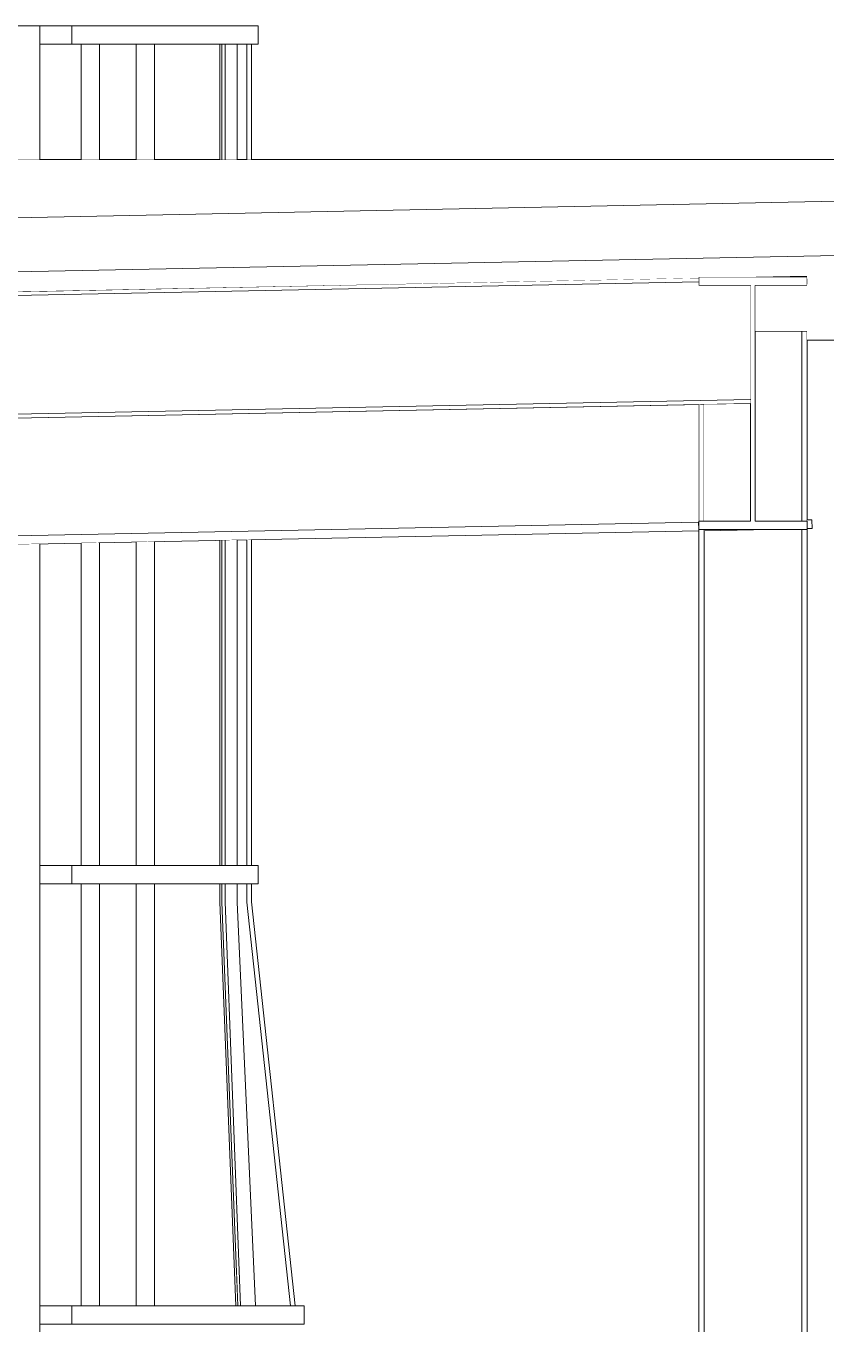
# Model space of a CAD drawing. Extents: x -3080 to 28500, y -1326 to 31609.
# Drawn here: x 1448.8 to 1670.2, y 28375.8 to 28735.3 of the extents above; entities that cross this region are included whole.
import ezdxf
from ezdxf.xclip import XClip

# ---------------------------------------------------------------- set-up
doc = ezdxf.new("R2010")
doc.units = 0
doc.header["$LTSCALE"] = 100
doc.header["$XCLIPFRAME"] = 2
doc.linetypes.add('188K-SM-07-F10-MECH-CR PIPE-Y2257103$0$X-S-FAB_SL ALL$0$Wipeout_Contour', pattern=[1, 0, -1])
for name, color, linetype in [('0-xref', 8, 'Continuous'), ('188K-SM-07-F10-MECH-CR PIPE-Y2257103$0$X-S-FAB_SL ALL$0$A-ROOF', 7, 'Continuous'), ('188K-SM-07-F10-MECH-CR PIPE-Y2257103$0$X-S-FAB_SL ALL$0$A-STRS', 7, 'Continuous'), ('188K-SM-07-F10-MECH-CR PIPE-Y2257103$0$X-S-FAB_SL ALL$0$A-WALL-EX', 7, 'Continuous'), ('188K-SM-07-F10-MECH-CR PIPE-Y2257103$0$X-S-FAB_SL ALL$0$ASP_1', 1, 'Continuous'), ('188K-SM-07-F10-MECH-CR PIPE-Y2257103$0$X-S-FAB_SL ALL$0$Hattch', 7, 'Continuous'), ('188K-SM-07-F10-MECH-CR PIPE-Y2257103$0$X-S-FAB_SL ALL$0$S-BEAM', 7, 'Continuous'), ('188K-SM-07-F10-MECH-CR PIPE-Y2257103$0$X-S-FAB_SL ALL$0$S-COL', 7, 'Continuous')]:
    doc.layers.add(name, color=color, linetype=linetype)

# ---------------------------------------------------------------- blocks, each defined once
blk = doc.blocks.new('188K-SM-07-F10-MECH-CR PIPE-Y2257103$0$X-S-FAB_SL ALL$0$剖面元素_235_3', base_point=(23061.26, -8263.06))
at = {"color": 254, "linetype": '188K-SM-07-F10-MECH-CR PIPE-Y2257103$0$X-S-FAB_SL ALL$0$Wipeout_Contour', "lineweight": 0, "ltscale": 101743.598666}
blk.add_wipeout([(24726.26, -5943.06), (24724.76, -5943.06), (24724.76, -5995.66), (24726.26, -5995.66)], dxfattribs=at).dxf.layer = '188K-SM-07-F10-MECH-CR PIPE-Y2257103$0$X-S-FAB_SL ALL$0$Hattch'
at = {"color": 254, "linetype": '188K-SM-07-F10-MECH-CR PIPE-Y2257103$0$X-S-FAB_SL ALL$0$Wipeout_Contour', "lineweight": 0, "ltscale": 101642.296421}
blk.add_wipeout([(24697.76, -5963.34), (24696.26, -5963.37), (24696.26, -5995.66), (24697.76, -5995.66)], dxfattribs=at).dxf.layer = '188K-SM-07-F10-MECH-CR PIPE-Y2257103$0$X-S-FAB_SL ALL$0$Hattch'
at = {"color": 254, "linetype": '188K-SM-07-F10-MECH-CR PIPE-Y2257103$0$X-S-FAB_SL ALL$0$Wipeout_Contour', "lineweight": 0, "ltscale": 101825.529068}
blk.add_wipeout([(24697.76, -5998.06), (24696.26, -5998.06), (24696.26, -6340.06), (24697.76, -6340.06)], dxfattribs=at).dxf.layer = '188K-SM-07-F10-MECH-CR PIPE-Y2257103$0$X-S-FAB_SL ALL$0$Hattch'
at = {"color": 254, "linetype": '188K-SM-07-F10-MECH-CR PIPE-Y2257103$0$X-S-FAB_SL ALL$0$Wipeout_Contour', "lineweight": 0, "ltscale": 101936.132462}
blk.add_wipeout([(24726.26, -5998.06), (24724.76, -5998.06), (24724.76, -6340.06), (24726.26, -6340.06)], dxfattribs=at).dxf.layer = '188K-SM-07-F10-MECH-CR PIPE-Y2257103$0$X-S-FAB_SL ALL$0$Hattch'
at = {"layer": '188K-SM-07-F10-MECH-CR PIPE-Y2257103$0$X-S-FAB_SL ALL$0$S-COL', "color": 8, "lineweight": 0}
for p, q in [((24696.26, -5995.66), (24696.26, -5963.37)), ((24697.76, -5995.66), (24697.76, -5963.34))]:
    blk.add_line(p, q, dxfattribs=at)
at = {"color": 254, "linetype": '188K-SM-07-F10-MECH-CR PIPE-Y2257103$0$X-S-FAB_SL ALL$0$Wipeout_Contour', "lineweight": 0, "ltscale": 101715.700713}
blk.add_wipeout([(24711.91, -5943.06), (24711.91, -5995.66), (24724.76, -5995.66), (24724.76, -5943.06)], dxfattribs=at).dxf.layer = '188K-SM-07-F10-MECH-CR PIPE-Y2257103$0$X-S-FAB_SL ALL$0$Hattch'
at = {"color": 254, "linetype": '188K-SM-07-F10-MECH-CR PIPE-Y2257103$0$X-S-FAB_SL ALL$0$Wipeout_Contour', "lineweight": 0, "ltscale": 178161.07771}
blk.add_wipeout([(24697.76, -5998.34), (24697.76, -6340.06), (24724.76, -6340.06), (24724.76, -5998.06), (24711.44, -5998.06), (24711.44, -5998.07), (24704.64, -5998.21)], dxfattribs=at).dxf.layer = '188K-SM-07-F10-MECH-CR PIPE-Y2257103$0$X-S-FAB_SL ALL$0$Hattch'
at = {"layer": '188K-SM-07-F10-MECH-CR PIPE-Y2257103$0$X-S-FAB_SL ALL$0$S-COL', "color": 8, "lineweight": 0}
for p, q in [((24711.91, -5943.06), (24724.76, -5943.06)), ((24724.76, -5943.06), (24726.26, -5943.06)), ((24724.76, -5995.66), (24724.76, -5943.06)), ((24726.26, -5995.66), (24726.26, -5943.06)), ((24696.26, -6340.06), (24696.26, -5998.37)), ((24697.76, -6340.06), (24697.76, -5998.06)), ((24724.76, -6340.06), (24724.76, -5998.06)), ((24726.26, -6340.06), (24726.26, -5998.06))]:
    blk.add_line(p, q, dxfattribs=at)
blk = doc.blocks.new('188K-SM-07-F10-MECH-CR PIPE-Y2257103$0$X-S-FAB_SL ALL$0$剖面元素_417_3', base_point=(23061.26, -8263.06))
at = {"color": 254, "linetype": '188K-SM-07-F10-MECH-CR PIPE-Y2257103$0$X-S-FAB_SL ALL$0$Wipeout_Contour', "lineweight": 0, "ltscale": 76265.578084}
blk.add_wipeout([(24711, -5928.06), (24726.26, -5928.06), (24726.26, -5927.76)], dxfattribs=at).dxf.layer = '188K-SM-07-F10-MECH-CR PIPE-Y2257103$0$X-S-FAB_SL ALL$0$Hattch'
at = {"color": 254, "linetype": '188K-SM-07-F10-MECH-CR PIPE-Y2257103$0$X-S-FAB_SL ALL$0$Wipeout_Contour', "lineweight": 0, "ltscale": 100892.040238}
blk.add_wipeout([(24336, -5935.56), (24336.26, -5935.56), (24694.87, -5928.39), (24694.87, -5928.39)], dxfattribs=at).dxf.layer = '188K-SM-07-F10-MECH-CR PIPE-Y2257103$0$X-S-FAB_SL ALL$0$Hattch'
at = {"color": 254, "linetype": '188K-SM-07-F10-MECH-CR PIPE-Y2257103$0$X-S-FAB_SL ALL$0$Wipeout_Contour', "lineweight": 0, "ltscale": 76259.506366}
blk.add_wipeout([(24710.61, -5963.08), (24710.58, -5963.08), (24710.61, -5964.58)], dxfattribs=at).dxf.layer = '188K-SM-07-F10-MECH-CR PIPE-Y2257103$0$X-S-FAB_SL ALL$0$Hattch'
at = {"color": 254, "linetype": '188K-SM-07-F10-MECH-CR PIPE-Y2257103$0$X-S-FAB_SL ALL$0$Wipeout_Contour', "lineweight": 0, "ltscale": 101774.741433}
blk.add_wipeout([(24726.26, -5995.37), (24726.26, -5997.77), (24727.66, -5997.74), (24727.61, -5995.35)], dxfattribs=at).dxf.layer = '188K-SM-07-F10-MECH-CR PIPE-Y2257103$0$X-S-FAB_SL ALL$0$Hattch'
at = {"color": 254, "linetype": '188K-SM-07-F10-MECH-CR PIPE-Y2257103$0$X-S-FAB_SL ALL$0$Wipeout_Contour', "lineweight": 0, "ltscale": 101689.098326}
blk.add_wipeout([(24697.76, -5998.06), (24697.76, -5998.34), (24711.44, -5998.07), (24711.44, -5998.06)], dxfattribs=at).dxf.layer = '188K-SM-07-F10-MECH-CR PIPE-Y2257103$0$X-S-FAB_SL ALL$0$Hattch'
at = {"layer": '188K-SM-07-F10-MECH-CR PIPE-Y2257103$0$X-S-FAB_SL ALL$0$S-BEAM', "color": 8, "lineweight": 0}
for p, q in [((24726.26, -5995.37), (24727.61, -5995.35)), ((24727.61, -5995.35), (24727.66, -5997.74)), ((24727.66, -5997.74), (24726.26, -5997.77))]:
    blk.add_line(p, q, dxfattribs=at)
at = {"color": 254, "linetype": '188K-SM-07-F10-MECH-CR PIPE-Y2257103$0$X-S-FAB_SL ALL$0$Wipeout_Contour', "lineweight": 0, "ltscale": 76282.486333}
blk.add_wipeout([(24726.31, -5930.16), (24726.26, -5928.06), (24726.26, -5930.16)], dxfattribs=at).dxf.layer = '188K-SM-07-F10-MECH-CR PIPE-Y2257103$0$X-S-FAB_SL ALL$0$Hattch'
at = {"color": 254, "linetype": '188K-SM-07-F10-MECH-CR PIPE-Y2257103$0$X-S-FAB_SL ALL$0$Wipeout_Contour', "lineweight": 0, "ltscale": 101588.712556}
blk.add_wipeout([(24694.87, -5928.39), (24694.87, -5928.39), (24696.26, -5928.36), (24696.26, -5928.36)], dxfattribs=at).dxf.layer = '188K-SM-07-F10-MECH-CR PIPE-Y2257103$0$X-S-FAB_SL ALL$0$Hattch'
at = {"color": 254, "linetype": '188K-SM-07-F10-MECH-CR PIPE-Y2257103$0$X-S-FAB_SL ALL$0$Wipeout_Contour', "lineweight": 0, "ltscale": 127089.786412}
blk.add_wipeout([(24697.76, -5995.66), (24710.61, -5995.66), (24710.61, -5964.58), (24710.58, -5963.08), (24697.76, -5963.34)], dxfattribs=at).dxf.layer = '188K-SM-07-F10-MECH-CR PIPE-Y2257103$0$X-S-FAB_SL ALL$0$Hattch'
at = {"layer": '188K-SM-07-F10-MECH-CR PIPE-Y2257103$0$X-S-FAB_SL ALL$0$S-BEAM', "color": 8, "lineweight": 0}
for p, q in [((24711, -5928.06), (24726.26, -5927.76)), ((24726.26, -5927.76), (24726.31, -5930.16)), ((24694.87, -5928.39), (24336, -5935.56)), ((24694.87, -5928.39), (24696.26, -5928.36)), ((24726.31, -5930.16), (24726.26, -5930.16)), ((24710.61, -5964.58), (24710.58, -5963.08))]:
    blk.add_line(p, q, dxfattribs=at)
at = {"color": 254, "linetype": '188K-SM-07-F10-MECH-CR PIPE-Y2257103$0$X-S-FAB_SL ALL$0$Wipeout_Contour', "lineweight": 0, "ltscale": 100248.117908}
blk.add_wipeout([(24696.26, -5963.37), (23976.26, -5977.77), (23976.26, -6010.37), (24696.26, -5995.97)], dxfattribs=at).dxf.layer = '188K-SM-07-F10-MECH-CR PIPE-Y2257103$0$X-S-FAB_SL ALL$0$Hattch'
at = {"color": 254, "linetype": '188K-SM-07-F10-MECH-CR PIPE-Y2257103$0$X-S-FAB_SL ALL$0$Wipeout_Contour', "lineweight": 0, "ltscale": 125681.084697}
blk.add_wipeout([(24696.22, -5995.97), (23977.61, -6010.35), (23977.66, -6012.74), (24696.26, -5998.37), (24696.26, -5998.06)], dxfattribs=at).dxf.layer = '188K-SM-07-F10-MECH-CR PIPE-Y2257103$0$X-S-FAB_SL ALL$0$Hattch'
at = {"color": 254, "linetype": '188K-SM-07-F10-MECH-CR PIPE-Y2257103$0$X-S-FAB_SL ALL$0$Wipeout_Contour', "lineweight": 0, "ltscale": 76241.006884}
blk.add_wipeout([(24696.26, -5995.97), (24696.22, -5995.97), (24696.26, -5998.06)], dxfattribs=at).dxf.layer = '188K-SM-07-F10-MECH-CR PIPE-Y2257103$0$X-S-FAB_SL ALL$0$Hattch'
at = {"layer": '188K-SM-07-F10-MECH-CR PIPE-Y2257103$0$X-S-FAB_SL ALL$0$S-BEAM', "color": 8, "lineweight": 0}
for p, q in [((24696.22, -5995.97), (23977.61, -6010.35)), ((24696.22, -5995.97), (24696.26, -5995.97)), ((24696.26, -5998.06), (24696.22, -5995.97)), ((24696.26, -5998.37), (23977.66, -6012.74)), ((24696.26, -5998.37), (24696.26, -5998.06)), ((24711.44, -5998.07), (24697.76, -5998.34))]:
    blk.add_line(p, q, dxfattribs=at)
blk = doc.blocks.new('188K-SM-07-F10-MECH-CR PIPE-Y2257103$0$X-S-FAB_SL ALL$0$剖面元素_421_3', base_point=(23061.26, -8263.06))
at = {"layer": '188K-SM-07-F10-MECH-CR PIPE-Y2257103$0$X-S-FAB_SL ALL$0$S-BEAM', "color": 2, "lineweight": 0}
for p, q in [((24696.26, -5928.06), (24696.26, -5930.46)), ((24726.26, -5928.06), (24696.26, -5928.06)), ((24726.26, -5928.06), (24726.26, -5930.46)), ((24710.61, -5930.46), (24696.26, -5930.46)), ((24710.61, -5930.46), (24710.61, -5995.66)), ((24711.91, -5930.46), (24711.91, -5995.66)), ((24726.26, -5930.46), (24711.91, -5930.46)), ((24696.26, -5995.66), (24696.26, -5998.06)), ((24710.61, -5995.66), (24696.26, -5995.66)), ((24726.26, -5995.66), (24711.91, -5995.66)), ((24726.26, -5995.66), (24726.26, -5998.06)), ((24726.26, -5998.06), (24696.26, -5998.06))]:
    blk.add_line(p, q, dxfattribs=at)
blk = doc.blocks.new('188K-SM-07-F10-MECH-CR PIPE-Y2257103$0$X-S-FAB_SL ALL$0$剖面元素_425_3', base_point=(23061.26, -8263.06))
at = {"color": 254, "linetype": '188K-SM-07-F10-MECH-CR PIPE-Y2257103$0$X-S-FAB_SL ALL$0$Wipeout_Contour', "lineweight": 0, "ltscale": 100232.065969}
blk.add_wipeout([(24710.61, -5961.98), (23961.91, -5976.96), (23961.91, -5978.06), (24710.61, -5963.08)], dxfattribs=at).dxf.layer = '188K-SM-07-F10-MECH-CR PIPE-Y2257103$0$X-S-FAB_SL ALL$0$Hattch'
at = {"color": 254, "linetype": '188K-SM-07-F10-MECH-CR PIPE-Y2257103$0$X-S-FAB_SL ALL$0$Wipeout_Contour', "lineweight": 0, "ltscale": 400849.52091}
blk.add_wipeout([(23976.26, -5945.47), (23961.91, -5945.75), (23961.91, -5976.96), (24710.61, -5961.98), (24710.61, -5930.46), (24696.26, -5930.46), (24696.26, -5929.46), (24336.51, -5936.66), (24336.51, -5959.56), (24342.46, -5959.56), (24342.46, -5960.36), (24330.06, -5960.36), (24330.06, -5959.56), (24336.01, -5959.56), (24336.01, -5936.67), (23976.26, -5943.86)], dxfattribs=at).dxf.layer = '188K-SM-07-F10-MECH-CR PIPE-Y2257103$0$X-S-FAB_SL ALL$0$Hattch'
at = {"layer": '188K-SM-07-F10-MECH-CR PIPE-Y2257103$0$X-S-FAB_SL ALL$0$S-BEAM', "color": 8, "lineweight": 0}
for p, q in [((24710.61, -5961.98), (23961.91, -5976.96)), ((24710.61, -5963.08), (23961.91, -5978.06))]:
    blk.add_line(p, q, dxfattribs=at)
at = {"color": 254, "linetype": '188K-SM-07-F10-MECH-CR PIPE-Y2257103$0$X-S-FAB_SL ALL$0$Wipeout_Contour', "lineweight": 0, "ltscale": 176059.082849}
blk.add_wipeout([(24336.26, -5935.56), (24342.46, -5935.56), (24342.46, -5936.36), (24336.51, -5936.36), (24336.51, -5936.66), (24696.26, -5929.46), (24696.26, -5928.36)], dxfattribs=at).dxf.layer = '188K-SM-07-F10-MECH-CR PIPE-Y2257103$0$X-S-FAB_SL ALL$0$Hattch'
at = {"layer": '188K-SM-07-F10-MECH-CR PIPE-Y2257103$0$X-S-FAB_SL ALL$0$S-BEAM', "color": 8, "lineweight": 0}
for p, q in [((24696.26, -5928.36), (24336.26, -5935.56)), ((24696.26, -5929.46), (24336.51, -5936.66))]:
    blk.add_line(p, q, dxfattribs=at)
blk = doc.blocks.new('188K-SM-07-F10-MECH-CR PIPE-Y2257103$0$X-S-FAB_SL ALL$0$剖面元素_612_3', base_point=(23061.26, -8263.06))
at = {"color": 254, "linetype": '188K-SM-07-F10-MECH-CR PIPE-Y2257103$0$X-S-FAB_SL ALL$0$Wipeout_Contour', "lineweight": 0, "ltscale": 175874.474158}
blk.add_wipeout([(24786.26, -5895.56), (23866.26, -5895.56), (23866.26, -5920.56), (24063.34, -5920.56), (24783.97, -5906.11), (24783.97, -5920.56), (24786.26, -5920.56)], dxfattribs=at).dxf.layer = '188K-SM-07-F10-MECH-CR PIPE-Y2257103$0$X-S-FAB_SL ALL$0$Hattch'
at = {"layer": '188K-SM-07-F10-MECH-CR PIPE-Y2257103$0$X-S-FAB_SL ALL$0$A-WALL-EX', "color": 8, "lineweight": 0}
blk.add_line((24786.26, -5895.56), (23866.26, -5895.56), dxfattribs=at)
at = {"color": 254, "linetype": '188K-SM-07-F10-MECH-CR PIPE-Y2257103$0$X-S-FAB_SL ALL$0$Wipeout_Contour', "lineweight": 0, "ltscale": 728692.584926}
blk.add_wipeout([(23876.26, -5945.56), (23944.91, -5945.56), (23944.87, -5943.39), (23946.26, -5943.36), (23946.26, -5943.06), (23961, -5943.06), (24330.06, -5935.68), (24330.06, -5935.56), (24336, -5935.56), (24696.26, -5928.36), (24696.26, -5928.06), (24711, -5928.06), (24726.26, -5927.76), (24726.31, -5930.16), (24726.26, -5930.16), (24726.26, -5930.46), (24711.91, -5930.46), (24711.91, -5943.06), (24724.76, -5943.06), (24726.26, -5943.06), (24726.26, -5945.56), (24786.26, -5945.56), (24786.26, -5920.56), (24783.97, -5920.56), (24783.97, -5921.11), (23886.07, -5939.12), (23886.07, -5924.12), (24063.34, -5920.56), (23876.26, -5920.56)], dxfattribs=at).dxf.layer = '188K-SM-07-F10-MECH-CR PIPE-Y2257103$0$X-S-FAB_SL ALL$0$Hattch'
at = {"layer": '188K-SM-07-F10-MECH-CR PIPE-Y2257103$0$X-S-FAB_SL ALL$0$A-WALL-EX', "color": 8, "lineweight": 0}
blk.add_line((24786.26, -5945.56), (24726.26, -5945.56), dxfattribs=at)
blk = doc.blocks.new('188K-SM-07-F10-MECH-CR PIPE-Y2257103$0$X-S-FAB_SL ALL$0$剖面元素_613_3', base_point=(23061.26, -8263.06))
at = {"layer": '188K-SM-07-F10-MECH-CR PIPE-Y2257103$0$X-S-FAB_SL ALL$0$A-ROOF', "color": 2, "lineweight": 0}
for p, q in [((24783.97, -5906.11), (23886.07, -5924.12)), ((24783.97, -5921.11), (23886.07, -5939.12))]:
    blk.add_line(p, q, dxfattribs=at)
blk = doc.blocks.new('188K-SM-07-F10-MECH-CR PIPE-Y2257103$0$X-S-FAB_SL ALL$0$剖面元素_1184_3', base_point=(23061.26, -8263.06))
at = {"color": 254, "linetype": '188K-SM-07-F10-MECH-CR PIPE-Y2257103$0$X-S-FAB_SL ALL$0$Wipeout_Contour', "lineweight": 0, "ltscale": 100890.762435}
blk.add_wipeout([(24525.28, -5863.64), (24525.28, -5895.56), (24530.36, -5895.56), (24530.36, -5863.64)], dxfattribs=at).dxf.layer = '188K-SM-07-F10-MECH-CR PIPE-Y2257103$0$X-S-FAB_SL ALL$0$Hattch'
at = {"color": 254, "linetype": '188K-SM-07-F10-MECH-CR PIPE-Y2257103$0$X-S-FAB_SL ALL$0$Wipeout_Contour', "lineweight": 0, "ltscale": 100950.044038}
blk.add_wipeout([(24540.52, -5895.56), (24545.6, -5895.56), (24545.6, -5863.64), (24540.52, -5863.64)], dxfattribs=at).dxf.layer = '188K-SM-07-F10-MECH-CR PIPE-Y2257103$0$X-S-FAB_SL ALL$0$Hattch'
at = {"color": 254, "linetype": '188K-SM-07-F10-MECH-CR PIPE-Y2257103$0$X-S-FAB_SL ALL$0$Wipeout_Contour', "lineweight": 0, "ltscale": 101042.559329}
blk.add_wipeout([(24565.21, -5895.56), (24568.48, -5895.56), (24568.48, -5863.64), (24565.21, -5863.64)], dxfattribs=at).dxf.layer = '188K-SM-07-F10-MECH-CR PIPE-Y2257103$0$X-S-FAB_SL ALL$0$Hattch'
at = {"color": 254, "linetype": '188K-SM-07-F10-MECH-CR PIPE-Y2257103$0$X-S-FAB_SL ALL$0$Wipeout_Contour', "lineweight": 0, "ltscale": 101061.805326}
blk.add_wipeout([(24571.16, -5895.56), (24572.43, -5895.56), (24572.43, -5863.64), (24571.16, -5863.64)], dxfattribs=at).dxf.layer = '188K-SM-07-F10-MECH-CR PIPE-Y2257103$0$X-S-FAB_SL ALL$0$Hattch'
at = {"color": 254, "linetype": '188K-SM-07-F10-MECH-CR PIPE-Y2257103$0$X-S-FAB_SL ALL$0$Wipeout_Contour', "lineweight": 0, "ltscale": 101048.504402}
blk.add_wipeout([(24525.28, -6001.79), (24525.28, -6091.06), (24530.36, -6091.06), (24530.36, -6001.69)], dxfattribs=at).dxf.layer = '188K-SM-07-F10-MECH-CR PIPE-Y2257103$0$X-S-FAB_SL ALL$0$Hattch'
at = {"color": 254, "linetype": '188K-SM-07-F10-MECH-CR PIPE-Y2257103$0$X-S-FAB_SL ALL$0$Wipeout_Contour', "lineweight": 0, "ltscale": 101107.548693}
blk.add_wipeout([(24540.52, -6091.06), (24545.6, -6091.06), (24545.6, -6001.39), (24540.52, -6001.49)], dxfattribs=at).dxf.layer = '188K-SM-07-F10-MECH-CR PIPE-Y2257103$0$X-S-FAB_SL ALL$0$Hattch'
at = {"color": 254, "linetype": '188K-SM-07-F10-MECH-CR PIPE-Y2257103$0$X-S-FAB_SL ALL$0$Wipeout_Contour', "lineweight": 0, "ltscale": 101199.69416}
blk.add_wipeout([(24565.21, -6091.06), (24568.48, -6091.06), (24568.48, -6000.93), (24565.21, -6000.99)], dxfattribs=at).dxf.layer = '188K-SM-07-F10-MECH-CR PIPE-Y2257103$0$X-S-FAB_SL ALL$0$Hattch'
at = {"color": 254, "linetype": '188K-SM-07-F10-MECH-CR PIPE-Y2257103$0$X-S-FAB_SL ALL$0$Wipeout_Contour', "lineweight": 0, "ltscale": 101218.863226}
blk.add_wipeout([(24572.43, -6000.85), (24571.16, -6000.87), (24571.16, -6091.06), (24572.43, -6091.06)], dxfattribs=at).dxf.layer = '188K-SM-07-F10-MECH-CR PIPE-Y2257103$0$X-S-FAB_SL ALL$0$Hattch'
at = {"color": 254, "linetype": '188K-SM-07-F10-MECH-CR PIPE-Y2257103$0$X-S-FAB_SL ALL$0$Wipeout_Contour', "lineweight": 0, "ltscale": 101153.033901}
blk.add_wipeout([(24530.36, -6096.14), (24525.28, -6096.14), (24525.28, -6212.98), (24530.36, -6212.98)], dxfattribs=at).dxf.layer = '188K-SM-07-F10-MECH-CR PIPE-Y2257103$0$X-S-FAB_SL ALL$0$Hattch'
at = {"color": 254, "linetype": '188K-SM-07-F10-MECH-CR PIPE-Y2257103$0$X-S-FAB_SL ALL$0$Wipeout_Contour', "lineweight": 0, "ltscale": 101212.161874}
blk.add_wipeout([(24540.52, -6212.98), (24545.6, -6212.98), (24545.6, -6096.14), (24540.52, -6096.14)], dxfattribs=at).dxf.layer = '188K-SM-07-F10-MECH-CR PIPE-Y2257103$0$X-S-FAB_SL ALL$0$Hattch'
at = {"color": 254, "linetype": '188K-SM-07-F10-MECH-CR PIPE-Y2257103$0$X-S-FAB_SL ALL$0$Wipeout_Contour', "lineweight": 0, "ltscale": 151983.713671}
blk.add_wipeout([(24571.16, -6101.22), (24583.31, -6212.98), (24584.58, -6212.98), (24572.43, -6101.15), (24572.43, -6096.14), (24571.16, -6096.14)], dxfattribs=at).dxf.layer = '188K-SM-07-F10-MECH-CR PIPE-Y2257103$0$X-S-FAB_SL ALL$0$Hattch'
at = {"color": 254, "linetype": '188K-SM-07-F10-MECH-CR PIPE-Y2257103$0$X-S-FAB_SL ALL$0$Wipeout_Contour', "lineweight": 0, "ltscale": 101050.031529}
blk.add_wipeout([(24574.33, -5863.64), (24574.33, -5858.56), (24572.05, -5858.56), (24572.05, -5863.64)], dxfattribs=at).dxf.layer = '188K-SM-07-F10-MECH-CR PIPE-Y2257103$0$X-S-FAB_SL ALL$0$Hattch'
at = {"color": 254, "linetype": '188K-SM-07-F10-MECH-CR PIPE-Y2257103$0$X-S-FAB_SL ALL$0$Wipeout_Contour', "lineweight": 0, "ltscale": 101034.315639}
blk.add_wipeout([(24565.21, -5863.64), (24564.24, -5863.64), (24564.24, -5895.56), (24565.21, -5895.56)], dxfattribs=at).dxf.layer = '188K-SM-07-F10-MECH-CR PIPE-Y2257103$0$X-S-FAB_SL ALL$0$Hattch'
at = {"color": 254, "linetype": '188K-SM-07-F10-MECH-CR PIPE-Y2257103$0$X-S-FAB_SL ALL$0$Wipeout_Contour', "lineweight": 0, "ltscale": 101191.483271}
blk.add_wipeout([(24564.24, -6001.01), (24564.24, -6091.06), (24565.21, -6091.06), (24565.21, -6000.99)], dxfattribs=at).dxf.layer = '188K-SM-07-F10-MECH-CR PIPE-Y2257103$0$X-S-FAB_SL ALL$0$Hattch'
at = {"color": 254, "linetype": '188K-SM-07-F10-MECH-CR PIPE-Y2257103$0$X-S-FAB_SL ALL$0$Wipeout_Contour', "lineweight": 0, "ltscale": 101269.83946}
blk.add_wipeout([(24574.33, -6096.14), (24574.33, -6091.06), (24572.05, -6091.06), (24572.05, -6096.14)], dxfattribs=at).dxf.layer = '188K-SM-07-F10-MECH-CR PIPE-Y2257103$0$X-S-FAB_SL ALL$0$Hattch'
at = {"color": 254, "linetype": '188K-SM-07-F10-MECH-CR PIPE-Y2257103$0$X-S-FAB_SL ALL$0$Wipeout_Contour', "lineweight": 0, "ltscale": 76001.124533}
blk.add_wipeout([(24565.21, -6101.15), (24569.43, -6212.98), (24573.41, -6212.98)], dxfattribs=at).dxf.layer = '188K-SM-07-F10-MECH-CR PIPE-Y2257103$0$X-S-FAB_SL ALL$0$Hattch'
at = {"color": 254, "linetype": '188K-SM-07-F10-MECH-CR PIPE-Y2257103$0$X-S-FAB_SL ALL$0$Wipeout_Contour', "lineweight": 0, "ltscale": 101437.57278}
blk.add_wipeout([(24587.03, -6218.06), (24587.03, -6212.98), (24584.75, -6212.98), (24584.75, -6218.06)], dxfattribs=at).dxf.layer = '188K-SM-07-F10-MECH-CR PIPE-Y2257103$0$X-S-FAB_SL ALL$0$Hattch'
at = {"layer": '188K-SM-07-F10-MECH-CR PIPE-Y2257103$0$X-S-FAB_SL ALL$0$A-STRS', "color": 8, "lineweight": 0}
for p, q in [((24574.33, -5863.64), (24574.33, -5858.56)), ((24574.33, -6096.14), (24574.33, -6091.06)), ((24587.03, -6218.06), (24587.03, -6212.98))]:
    blk.add_line(p, q, dxfattribs=at)
at = {"color": 254, "linetype": '188K-SM-07-F10-MECH-CR PIPE-Y2257103$0$X-S-FAB_SL ALL$0$Wipeout_Contour', "lineweight": 0, "ltscale": 101031.369958}
blk.add_wipeout([(24563.7, -5895.56), (24564.24, -5895.56), (24564.24, -5863.64), (24563.7, -5863.64)], dxfattribs=at).dxf.layer = '188K-SM-07-F10-MECH-CR PIPE-Y2257103$0$X-S-FAB_SL ALL$0$Hattch'
at = {"color": 254, "linetype": '188K-SM-07-F10-MECH-CR PIPE-Y2257103$0$X-S-FAB_SL ALL$0$Wipeout_Contour', "lineweight": 0, "ltscale": 101188.549337}
blk.add_wipeout([(24563.7, -6091.06), (24564.24, -6091.06), (24564.24, -6001.01), (24563.7, -6001.02)], dxfattribs=at).dxf.layer = '188K-SM-07-F10-MECH-CR PIPE-Y2257103$0$X-S-FAB_SL ALL$0$Hattch'
at = {"color": 254, "linetype": '188K-SM-07-F10-MECH-CR PIPE-Y2257103$0$X-S-FAB_SL ALL$0$Wipeout_Contour', "lineweight": 0, "ltscale": 101319.367252}
blk.add_wipeout([(24568.48, -6101.2), (24565.21, -6101.15), (24573.41, -6212.98), (24573.55, -6212.98)], dxfattribs=at).dxf.layer = '188K-SM-07-F10-MECH-CR PIPE-Y2257103$0$X-S-FAB_SL ALL$0$Hattch'
at = {"color": 254, "linetype": '188K-SM-07-F10-MECH-CR PIPE-Y2257103$0$X-S-FAB_SL ALL$0$Wipeout_Contour', "lineweight": 0, "ltscale": 101420.535384}
blk.add_wipeout([(24584.75, -6218.06), (24584.75, -6212.98), (24578.25, -6212.98), (24578.25, -6218.06)], dxfattribs=at).dxf.layer = '188K-SM-07-F10-MECH-CR PIPE-Y2257103$0$X-S-FAB_SL ALL$0$Hattch'
at = {"layer": '188K-SM-07-F10-MECH-CR PIPE-Y2257103$0$X-S-FAB_SL ALL$0$A-STRS', "color": 8, "lineweight": 0}
for p, q in [((24587.03, -6212.98), (24584.75, -6212.98)), ((24587.03, -6218.06), (24584.75, -6218.06))]:
    blk.add_line(p, q, dxfattribs=at)
at = {"color": 254, "linetype": '188K-SM-07-F10-MECH-CR PIPE-Y2257103$0$X-S-FAB_SL ALL$0$Wipeout_Contour', "lineweight": 0, "ltscale": 101032.937611}
blk.add_wipeout([(24572.05, -5863.64), (24572.05, -5858.56), (24565.55, -5858.56), (24565.55, -5863.64)], dxfattribs=at).dxf.layer = '188K-SM-07-F10-MECH-CR PIPE-Y2257103$0$X-S-FAB_SL ALL$0$Hattch'
at = {"color": 254, "linetype": '188K-SM-07-F10-MECH-CR PIPE-Y2257103$0$X-S-FAB_SL ALL$0$Wipeout_Contour', "lineweight": 0, "ltscale": 75995.232379}
blk.add_wipeout([(24564.24, -6101.2), (24568.69, -6212.98), (24569.39, -6212.98)], dxfattribs=at).dxf.layer = '188K-SM-07-F10-MECH-CR PIPE-Y2257103$0$X-S-FAB_SL ALL$0$Hattch'
at = {"layer": '188K-SM-07-F10-MECH-CR PIPE-Y2257103$0$X-S-FAB_SL ALL$0$A-STRS', "color": 8, "lineweight": 0}
for p, q in [((24574.33, -5858.56), (24572.05, -5858.56)), ((24568.48, -5895.56), (24568.48, -5863.64)), ((24571.16, -5895.56), (24571.16, -5863.64)), ((24574.33, -5863.64), (24572.05, -5863.64)), ((24572.43, -5895.56), (24572.43, -5863.64))]:
    blk.add_line(p, q, dxfattribs=at)
at = {"color": 254, "linetype": '188K-SM-07-F10-MECH-CR PIPE-Y2257103$0$X-S-FAB_SL ALL$0$Wipeout_Contour', "lineweight": 0, "ltscale": 101001.352544}
blk.add_wipeout([(24565.55, -5863.64), (24565.55, -5858.56), (24555.81, -5858.56), (24555.81, -5863.64)], dxfattribs=at).dxf.layer = '188K-SM-07-F10-MECH-CR PIPE-Y2257103$0$X-S-FAB_SL ALL$0$Hattch'
at = {"color": 254, "linetype": '188K-SM-07-F10-MECH-CR PIPE-Y2257103$0$X-S-FAB_SL ALL$0$Wipeout_Contour', "lineweight": 0, "ltscale": 101307.544365}
blk.add_wipeout([(24565.21, -6101.15), (24564.24, -6101.2), (24569.39, -6212.98), (24569.43, -6212.98)], dxfattribs=at).dxf.layer = '188K-SM-07-F10-MECH-CR PIPE-Y2257103$0$X-S-FAB_SL ALL$0$Hattch'
at = {"layer": '188K-SM-07-F10-MECH-CR PIPE-Y2257103$0$X-S-FAB_SL ALL$0$A-STRS', "color": 8, "lineweight": 0}
for p, q in [((24572.05, -5858.56), (24565.55, -5858.56)), ((24563.7, -5895.56), (24563.7, -5863.64)), ((24564.24, -5895.56), (24564.24, -5863.64)), ((24565.21, -5895.56), (24565.21, -5863.64)), ((24572.05, -5863.64), (24565.55, -5863.64))]:
    blk.add_line(p, q, dxfattribs=at)
at = {"color": 254, "linetype": '188K-SM-07-F10-MECH-CR PIPE-Y2257103$0$X-S-FAB_SL ALL$0$Wipeout_Contour', "lineweight": 0, "ltscale": 100960.085457}
blk.add_wipeout([(24555.81, -5863.64), (24555.81, -5858.56), (24544.33, -5858.56), (24544.33, -5863.64)], dxfattribs=at).dxf.layer = '188K-SM-07-F10-MECH-CR PIPE-Y2257103$0$X-S-FAB_SL ALL$0$Hattch'
at = {"color": 254, "linetype": '188K-SM-07-F10-MECH-CR PIPE-Y2257103$0$X-S-FAB_SL ALL$0$Wipeout_Contour', "lineweight": 0, "ltscale": 101250.072637}
blk.add_wipeout([(24565.21, -6096.14), (24565.21, -6101.15), (24568.48, -6101.2), (24568.48, -6096.14)], dxfattribs=at).dxf.layer = '188K-SM-07-F10-MECH-CR PIPE-Y2257103$0$X-S-FAB_SL ALL$0$Hattch'
at = {"color": 254, "linetype": '188K-SM-07-F10-MECH-CR PIPE-Y2257103$0$X-S-FAB_SL ALL$0$Wipeout_Contour', "lineweight": 0, "ltscale": 101364.014165}
blk.add_wipeout([(24568.12, -6198.68), (24568.29, -6212.98), (24568.51, -6212.98), (24568.69, -6212.98)], dxfattribs=at).dxf.layer = '188K-SM-07-F10-MECH-CR PIPE-Y2257103$0$X-S-FAB_SL ALL$0$Hattch'
at = {"layer": '188K-SM-07-F10-MECH-CR PIPE-Y2257103$0$X-S-FAB_SL ALL$0$A-STRS', "color": 8, "lineweight": 0}
for p, q in [((24565.55, -5858.56), (24555.81, -5858.56)), ((24565.55, -5863.64), (24555.81, -5863.64))]:
    blk.add_line(p, q, dxfattribs=at)
at = {"color": 254, "linetype": '188K-SM-07-F10-MECH-CR PIPE-Y2257103$0$X-S-FAB_SL ALL$0$Wipeout_Contour', "lineweight": 0, "ltscale": 100895.754063}
blk.add_wipeout([(24544.33, -5863.64), (24544.33, -5858.56), (24522.74, -5858.56), (24522.74, -5863.64)], dxfattribs=at).dxf.layer = '188K-SM-07-F10-MECH-CR PIPE-Y2257103$0$X-S-FAB_SL ALL$0$Hattch'
at = {"color": 254, "linetype": '188K-SM-07-F10-MECH-CR PIPE-Y2257103$0$X-S-FAB_SL ALL$0$Wipeout_Contour', "lineweight": 0, "ltscale": 101241.845205}
blk.add_wipeout([(24564.24, -6101.2), (24565.21, -6101.15), (24565.21, -6096.14), (24564.24, -6096.14)], dxfattribs=at).dxf.layer = '188K-SM-07-F10-MECH-CR PIPE-Y2257103$0$X-S-FAB_SL ALL$0$Hattch'
at = {"layer": '188K-SM-07-F10-MECH-CR PIPE-Y2257103$0$X-S-FAB_SL ALL$0$A-STRS', "color": 8, "lineweight": 0}
for p, q in [((24555.81, -5858.56), (24544.33, -5858.56)), ((24525.28, -5895.56), (24525.28, -5863.64)), ((24530.36, -5895.56), (24530.36, -5863.64)), ((24540.52, -5895.56), (24540.52, -5863.64)), ((24555.81, -5863.64), (24544.33, -5863.64)), ((24545.6, -5895.56), (24545.6, -5863.64))]:
    blk.add_line(p, q, dxfattribs=at)
at = {"color": 254, "linetype": '188K-SM-07-F10-MECH-CR PIPE-Y2257103$0$X-S-FAB_SL ALL$0$Wipeout_Contour', "lineweight": 0, "ltscale": 100836.463055}
blk.add_wipeout([(24522.74, -5863.64), (24522.74, -5858.56), (24513.85, -5858.56), (24513.85, -5863.64)], dxfattribs=at).dxf.layer = '188K-SM-07-F10-MECH-CR PIPE-Y2257103$0$X-S-FAB_SL ALL$0$Hattch'
at = {"color": 254, "linetype": '188K-SM-07-F10-MECH-CR PIPE-Y2257103$0$X-S-FAB_SL ALL$0$Wipeout_Contour', "lineweight": 0, "ltscale": 126641.549441}
blk.add_wipeout([(24563.7, -6101.2), (24568.15, -6212.98), (24568.29, -6212.98), (24568.12, -6198.68), (24564.24, -6101.21)], dxfattribs=at).dxf.layer = '188K-SM-07-F10-MECH-CR PIPE-Y2257103$0$X-S-FAB_SL ALL$0$Hattch'
at = {"layer": '188K-SM-07-F10-MECH-CR PIPE-Y2257103$0$X-S-FAB_SL ALL$0$A-STRS', "color": 8, "lineweight": 0}
for p, q in [((24544.33, -5858.56), (24522.74, -5858.56)), ((24522.74, -5863.64), (24522.74, -5858.56)), ((24544.33, -5863.64), (24522.74, -5863.64))]:
    blk.add_line(p, q, dxfattribs=at)
at = {"color": 254, "linetype": '188K-SM-07-F10-MECH-CR PIPE-Y2257103$0$X-S-FAB_SL ALL$0$Wipeout_Contour', "lineweight": 0, "ltscale": 100819.240279}
blk.add_wipeout([(24506.23, -5858.56), (24506.23, -5895.56), (24513.85, -5895.56), (24513.85, -5858.56)], dxfattribs=at).dxf.layer = '188K-SM-07-F10-MECH-CR PIPE-Y2257103$0$X-S-FAB_SL ALL$0$Hattch'
at = {"color": 254, "linetype": '188K-SM-07-F10-MECH-CR PIPE-Y2257103$0$X-S-FAB_SL ALL$0$Wipeout_Contour', "lineweight": 0, "ltscale": 126549.158818}
blk.add_wipeout([(24563.7, -6101.2), (24564.24, -6101.21), (24564.24, -6101.2), (24564.24, -6096.14), (24563.7, -6096.14)], dxfattribs=at).dxf.layer = '188K-SM-07-F10-MECH-CR PIPE-Y2257103$0$X-S-FAB_SL ALL$0$Hattch'
at = {"color": 254, "linetype": '188K-SM-07-F10-MECH-CR PIPE-Y2257103$0$X-S-FAB_SL ALL$0$Wipeout_Contour', "lineweight": 0, "ltscale": 101389.0548}
blk.add_wipeout([(24578.25, -6218.06), (24578.25, -6212.98), (24568.51, -6212.98), (24568.51, -6218.06)], dxfattribs=at).dxf.layer = '188K-SM-07-F10-MECH-CR PIPE-Y2257103$0$X-S-FAB_SL ALL$0$Hattch'
at = {"layer": '188K-SM-07-F10-MECH-CR PIPE-Y2257103$0$X-S-FAB_SL ALL$0$A-STRS', "color": 8, "lineweight": 0}
for p, q in [((24513.85, -5858.56), (24506.23, -5858.56)), ((24513.85, -5895.56), (24513.85, -5858.56)), ((24522.74, -5858.56), (24513.85, -5858.56)), ((24522.74, -5863.64), (24513.85, -5863.64)), ((24583.31, -6212.98), (24571.16, -6101.22)), ((24584.58, -6212.98), (24572.43, -6101.15)), ((24584.75, -6212.98), (24578.25, -6212.98)), ((24584.75, -6218.06), (24578.25, -6218.06))]:
    blk.add_line(p, q, dxfattribs=at)
at = {"color": 254, "linetype": '188K-SM-07-F10-MECH-CR PIPE-Y2257103$0$X-S-FAB_SL ALL$0$Wipeout_Contour', "lineweight": 0, "ltscale": 101252.782655}
blk.add_wipeout([(24572.05, -6096.14), (24572.05, -6091.06), (24565.55, -6091.06), (24565.55, -6096.14)], dxfattribs=at).dxf.layer = '188K-SM-07-F10-MECH-CR PIPE-Y2257103$0$X-S-FAB_SL ALL$0$Hattch'
at = {"color": 254, "linetype": '188K-SM-07-F10-MECH-CR PIPE-Y2257103$0$X-S-FAB_SL ALL$0$Wipeout_Contour', "lineweight": 0, "ltscale": 101347.924319}
blk.add_wipeout([(24568.51, -6218.06), (24568.51, -6212.98), (24557.03, -6212.98), (24557.03, -6218.06)], dxfattribs=at).dxf.layer = '188K-SM-07-F10-MECH-CR PIPE-Y2257103$0$X-S-FAB_SL ALL$0$Hattch'
at = {"layer": '188K-SM-07-F10-MECH-CR PIPE-Y2257103$0$X-S-FAB_SL ALL$0$A-STRS', "color": 8, "lineweight": 0}
for p, q in [((24568.48, -6091.06), (24568.48, -6000.93)), ((24571.16, -6091.06), (24571.16, -6000.87)), ((24572.43, -6091.06), (24572.43, -6000.85)), ((24574.33, -6091.06), (24572.05, -6091.06)), ((24568.48, -6101.2), (24568.48, -6096.14)), ((24571.16, -6101.22), (24571.16, -6096.14)), ((24574.33, -6096.14), (24572.05, -6096.14)), ((24572.43, -6101.15), (24572.43, -6096.14)), ((24568.15, -6212.98), (24563.7, -6101.2)), ((24568.69, -6212.98), (24564.24, -6101.2)), ((24569.43, -6212.98), (24565.21, -6101.15)), ((24573.55, -6212.98), (24568.48, -6101.2)), ((24578.25, -6212.98), (24568.51, -6212.98)), ((24578.25, -6218.06), (24568.51, -6218.06))]:
    blk.add_line(p, q, dxfattribs=at)
at = {"color": 254, "linetype": '188K-SM-07-F10-MECH-CR PIPE-Y2257103$0$X-S-FAB_SL ALL$0$Wipeout_Contour', "lineweight": 0, "ltscale": 101221.266193}
blk.add_wipeout([(24565.55, -6096.14), (24565.55, -6091.06), (24555.81, -6091.06), (24555.81, -6096.14)], dxfattribs=at).dxf.layer = '188K-SM-07-F10-MECH-CR PIPE-Y2257103$0$X-S-FAB_SL ALL$0$Hattch'
at = {"color": 254, "linetype": '188K-SM-07-F10-MECH-CR PIPE-Y2257103$0$X-S-FAB_SL ALL$0$Wipeout_Contour', "lineweight": 0, "ltscale": 101259.184425}
blk.add_wipeout([(24557.03, -6218.06), (24557.03, -6212.98), (24522.74, -6212.98), (24522.74, -6218.06)], dxfattribs=at).dxf.layer = '188K-SM-07-F10-MECH-CR PIPE-Y2257103$0$X-S-FAB_SL ALL$0$Hattch'
at = {"layer": '188K-SM-07-F10-MECH-CR PIPE-Y2257103$0$X-S-FAB_SL ALL$0$A-STRS', "color": 8, "lineweight": 0}
for p, q in [((24563.7, -6091.06), (24563.7, -6001.02)), ((24564.24, -6091.06), (24564.24, -6001.01)), ((24565.21, -6091.06), (24565.21, -6000.99)), ((24572.05, -6091.06), (24565.55, -6091.06)), ((24563.7, -6101.2), (24563.7, -6096.14)), ((24564.24, -6101.2), (24564.24, -6096.14)), ((24565.21, -6101.15), (24565.21, -6096.14)), ((24572.05, -6096.14), (24565.55, -6096.14)), ((24568.51, -6212.98), (24557.03, -6212.98)), ((24568.51, -6218.06), (24557.03, -6218.06))]:
    blk.add_line(p, q, dxfattribs=at)
at = {"color": 254, "linetype": '188K-SM-07-F10-MECH-CR PIPE-Y2257103$0$X-S-FAB_SL ALL$0$Wipeout_Contour', "lineweight": 0, "ltscale": 101180.088803}
blk.add_wipeout([(24555.81, -6096.14), (24555.81, -6091.06), (24544.33, -6091.06), (24544.33, -6096.14)], dxfattribs=at).dxf.layer = '188K-SM-07-F10-MECH-CR PIPE-Y2257103$0$X-S-FAB_SL ALL$0$Hattch'
at = {"color": 254, "linetype": '188K-SM-07-F10-MECH-CR PIPE-Y2257103$0$X-S-FAB_SL ALL$0$Wipeout_Contour', "lineweight": 0, "ltscale": 101175.468654}
blk.add_wipeout([(24522.74, -6218.06), (24522.74, -6212.98), (24513.85, -6212.98), (24513.85, -6218.06)], dxfattribs=at).dxf.layer = '188K-SM-07-F10-MECH-CR PIPE-Y2257103$0$X-S-FAB_SL ALL$0$Hattch'
at = {"layer": '188K-SM-07-F10-MECH-CR PIPE-Y2257103$0$X-S-FAB_SL ALL$0$A-STRS', "color": 8, "lineweight": 0}
for p, q in [((24565.55, -6091.06), (24555.81, -6091.06)), ((24565.55, -6096.14), (24555.81, -6096.14)), ((24557.03, -6212.98), (24522.74, -6212.98)), ((24522.74, -6218.06), (24522.74, -6212.98)), ((24557.03, -6218.06), (24522.74, -6218.06))]:
    blk.add_line(p, q, dxfattribs=at)
at = {"color": 254, "linetype": '188K-SM-07-F10-MECH-CR PIPE-Y2257103$0$X-S-FAB_SL ALL$0$Wipeout_Contour', "lineweight": 0, "ltscale": 101115.897409}
blk.add_wipeout([(24544.33, -6096.14), (24544.33, -6091.06), (24522.74, -6091.06), (24522.74, -6096.14)], dxfattribs=at).dxf.layer = '188K-SM-07-F10-MECH-CR PIPE-Y2257103$0$X-S-FAB_SL ALL$0$Hattch'
at = {"layer": '188K-SM-07-F10-MECH-CR PIPE-Y2257103$0$X-S-FAB_SL ALL$0$A-STRS', "color": 8, "lineweight": 0}
for p, q in [((24525.28, -6091.06), (24525.28, -6001.79)), ((24530.36, -6091.06), (24530.36, -6001.69)), ((24540.52, -6091.06), (24540.52, -6001.49)), ((24545.6, -6091.06), (24545.6, -6001.39)), ((24555.81, -6091.06), (24544.33, -6091.06)), ((24525.28, -6212.98), (24525.28, -6096.14)), ((24530.36, -6212.98), (24530.36, -6096.14)), ((24540.52, -6212.98), (24540.52, -6096.14)), ((24555.81, -6096.14), (24544.33, -6096.14)), ((24545.6, -6212.98), (24545.6, -6096.14))]:
    blk.add_line(p, q, dxfattribs=at)
at = {"color": 254, "linetype": '188K-SM-07-F10-MECH-CR PIPE-Y2257103$0$X-S-FAB_SL ALL$0$Wipeout_Contour', "lineweight": 0, "ltscale": 101056.735526}
blk.add_wipeout([(24522.74, -6096.14), (24522.74, -6091.06), (24513.85, -6091.06), (24513.85, -6096.14)], dxfattribs=at).dxf.layer = '188K-SM-07-F10-MECH-CR PIPE-Y2257103$0$X-S-FAB_SL ALL$0$Hattch'
at = {"layer": '188K-SM-07-F10-MECH-CR PIPE-Y2257103$0$X-S-FAB_SL ALL$0$A-STRS', "color": 8, "lineweight": 0}
for p, q in [((24544.33, -6091.06), (24522.74, -6091.06)), ((24522.74, -6096.14), (24522.74, -6091.06)), ((24544.33, -6096.14), (24522.74, -6096.14))]:
    blk.add_line(p, q, dxfattribs=at)
at = {"color": 254, "linetype": '188K-SM-07-F10-MECH-CR PIPE-Y2257103$0$X-S-FAB_SL ALL$0$Wipeout_Contour', "lineweight": 0, "ltscale": 101127.430731}
blk.add_wipeout([(24513.85, -6002.02), (24506.23, -6002.17), (24506.23, -6390.61), (24513.85, -6390.54)], dxfattribs=at).dxf.layer = '188K-SM-07-F10-MECH-CR PIPE-Y2257103$0$X-S-FAB_SL ALL$0$Hattch'
at = {"layer": '188K-SM-07-F10-MECH-CR PIPE-Y2257103$0$X-S-FAB_SL ALL$0$A-STRS', "color": 8, "lineweight": 0}
for p, q in [((24513.85, -6390.54), (24513.85, -6002.02)), ((24522.74, -6091.06), (24513.85, -6091.06)), ((24522.74, -6096.14), (24513.85, -6096.14)), ((24522.74, -6212.98), (24513.85, -6212.98)), ((24522.74, -6218.06), (24513.85, -6218.06))]:
    blk.add_line(p, q, dxfattribs=at)
blk = doc.blocks.new('188K-SM-07-F10-MECH-CR PIPE-Y2257103$0$X-S-FAB_SL ALL$0$A$C2e9ab586')
at = {"layer": '188K-SM-07-F10-MECH-CR PIPE-Y2257103$0$X-S-FAB_SL ALL$0$S-COL', "lineweight": 0}
blk.add_blockref('188K-SM-07-F10-MECH-CR PIPE-Y2257103$0$X-S-FAB_SL ALL$0$剖面元素_235_3', (-28106.39, 285), dxfattribs=at)
at = {"layer": '188K-SM-07-F10-MECH-CR PIPE-Y2257103$0$X-S-FAB_SL ALL$0$S-BEAM', "lineweight": 0}
blk.add_blockref('188K-SM-07-F10-MECH-CR PIPE-Y2257103$0$X-S-FAB_SL ALL$0$剖面元素_417_3', (-28106.39, 285), dxfattribs=at)
blk.add_blockref('188K-SM-07-F10-MECH-CR PIPE-Y2257103$0$X-S-FAB_SL ALL$0$剖面元素_421_3', (-28106.39, 285), dxfattribs=at)
blk.add_blockref('188K-SM-07-F10-MECH-CR PIPE-Y2257103$0$X-S-FAB_SL ALL$0$剖面元素_425_3', (-28106.39, 285), dxfattribs=at)
at = {"layer": '188K-SM-07-F10-MECH-CR PIPE-Y2257103$0$X-S-FAB_SL ALL$0$A-WALL-EX', "lineweight": 0}
blk.add_blockref('188K-SM-07-F10-MECH-CR PIPE-Y2257103$0$X-S-FAB_SL ALL$0$剖面元素_612_3', (-28106.39, 285), dxfattribs=at)
at = {"layer": '188K-SM-07-F10-MECH-CR PIPE-Y2257103$0$X-S-FAB_SL ALL$0$A-ROOF', "lineweight": 0}
blk.add_blockref('188K-SM-07-F10-MECH-CR PIPE-Y2257103$0$X-S-FAB_SL ALL$0$剖面元素_613_3', (-28106.39, 285), dxfattribs=at)
at = {"layer": '188K-SM-07-F10-MECH-CR PIPE-Y2257103$0$X-S-FAB_SL ALL$0$A-STRS', "lineweight": 0}
blk.add_blockref('188K-SM-07-F10-MECH-CR PIPE-Y2257103$0$X-S-FAB_SL ALL$0$剖面元素_1184_3', (-28106.39, 285), dxfattribs=at)
blk = doc.blocks.new('188K-SM-07-F10-MECH-CR PIPE-Y2257103$0$X-S-FAB_SL ALL')
at = {"layer": '188K-SM-07-F10-MECH-CR PIPE-Y2257103$0$X-S-FAB_SL ALL$0$ASP_1'}
blk.add_blockref('188K-SM-07-F10-MECH-CR PIPE-Y2257103$0$X-S-FAB_SL ALL$0$A$C2e9ab586', (23632.864, -73288.977), dxfattribs=at)
blk = doc.blocks.new('188K-SM-07-F10-MECH-CR PIPE-Y2257103')
ref = blk.add_blockref('188K-SM-07-F10-MECH-CR PIPE-Y2257103$0$X-S-FAB_SL ALL', (4473.521, 99334.763))
XClip(ref).set_block_clipping_path([(-7553.4648570136, -75341.9369645483), (24026.2025623869, -67725.7696244382)])

msp = doc.modelspace()

# ---------------------------------------------------------------- block references
at = {"layer": '0-xref'}
msp.add_blockref('188K-SM-07-F10-MECH-CR PIPE-Y2257103', (0, 0), dxfattribs=at)

doc.saveas('drawing.dxf')
